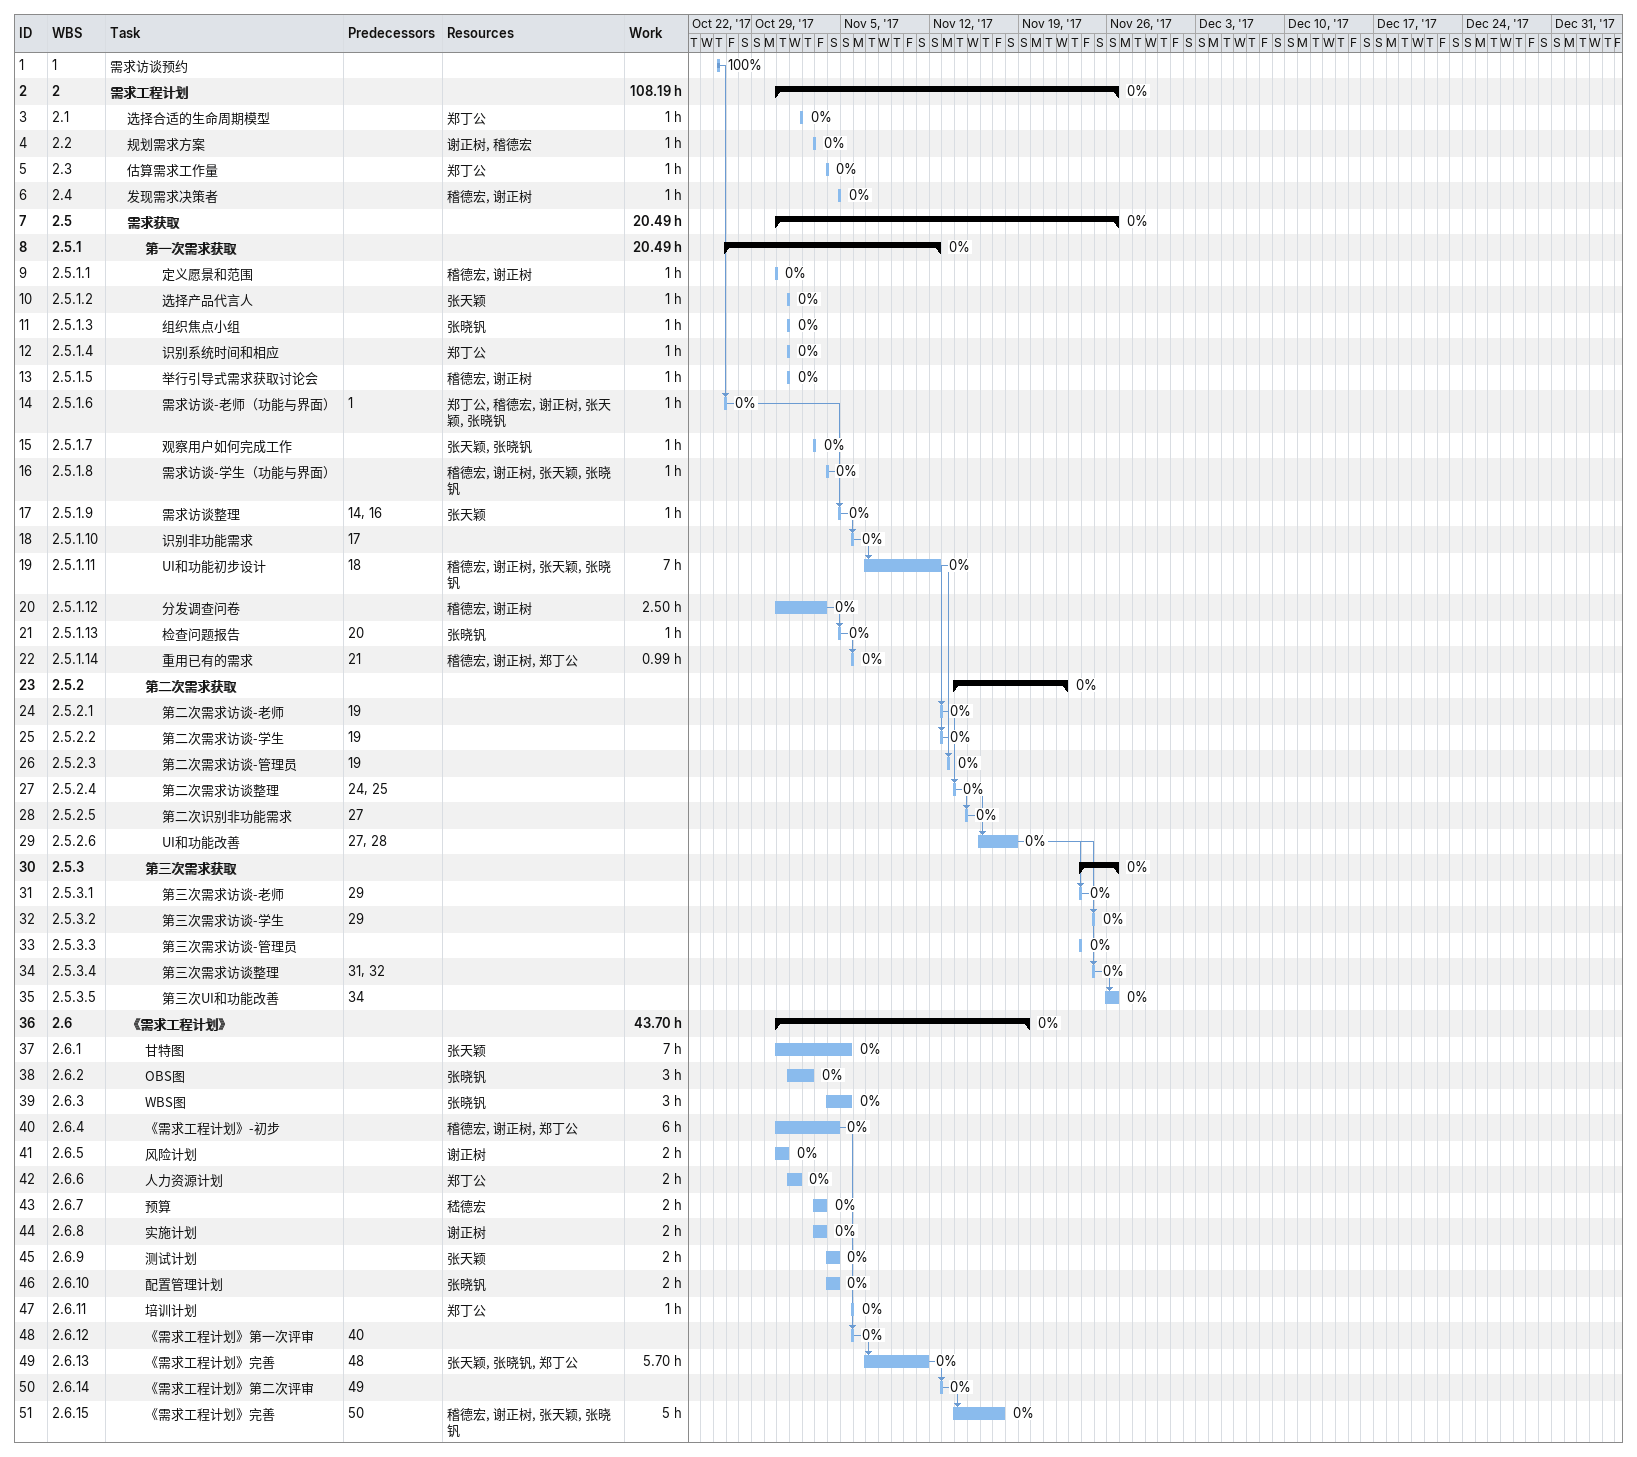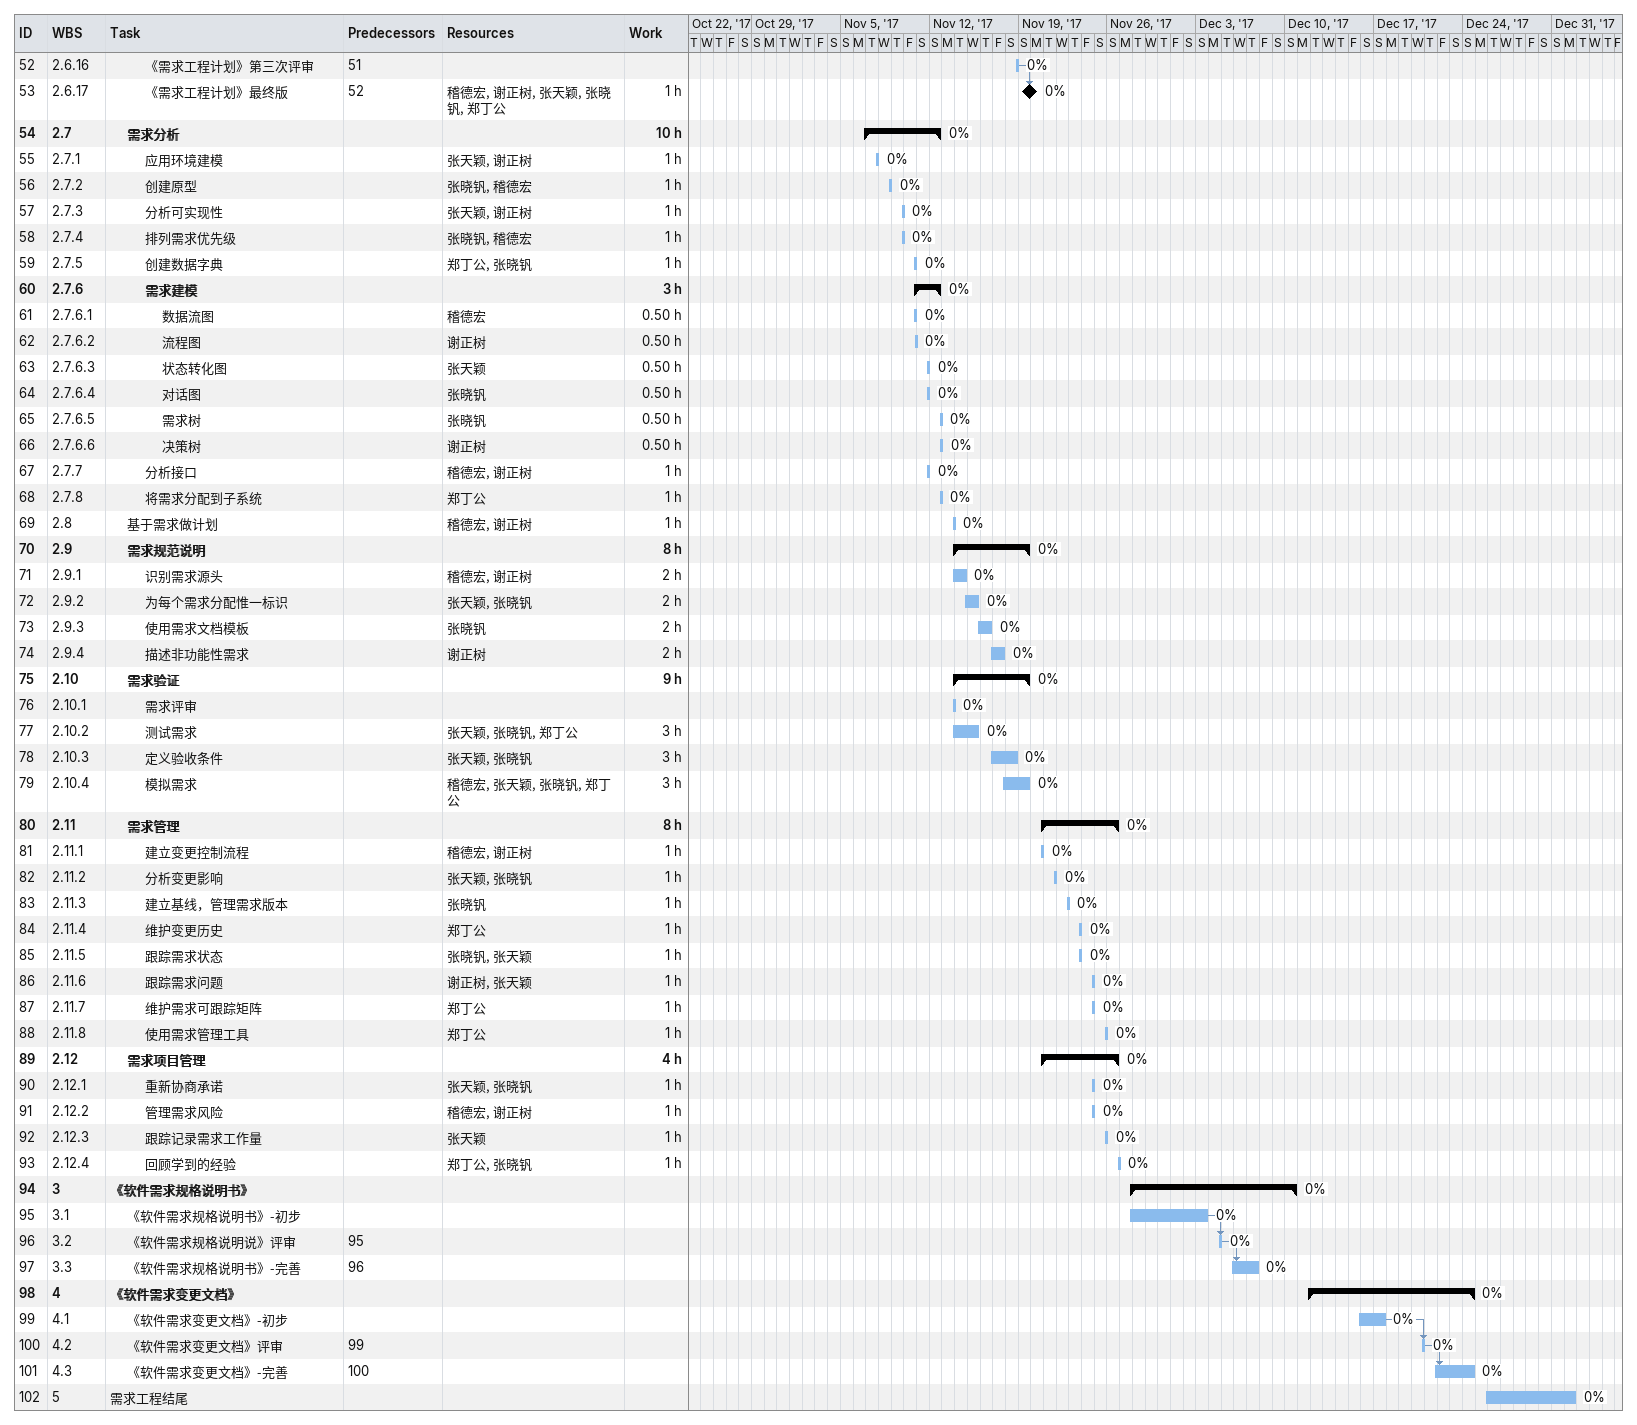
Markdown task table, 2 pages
| ID | WBS | Task | Start | Finish | Predecessors | Resources | % complete | Work (h) |
|---|---|---|---|---|---|---|---|---|
| 1 | 1 | 需求访谈预约 | 2017-10-26 | 2017-10-26 |  |  | 100 |  |
| 2 | 2 | **需求工程计划** | 2017-10-30 | 2017-11-26 |  |  | 0 | 108.19 |
| 3 | 2.1 | 选择合适的生命周期模型 | 2017-11-01 | 2017-11-01 |  | 郑丁公 | 0 | 1 |
| 4 | 2.2 | 规划需求方案 | 2017-11-02 | 2017-11-02 |  | 谢正树, 稽德宏 | 0 | 1 |
| 5 | 2.3 | 估算需求工作量 | 2017-11-03 | 2017-11-03 |  | 郑丁公 | 0 | 1 |
| 6 | 2.4 | 发现需求决策者 | 2017-11-04 | 2017-11-04 |  | 稽德宏, 谢正树 | 0 | 1 |
| 7 | 2.5 | **需求获取** | 2017-10-30 | 2017-11-26 |  |  | 0 | 20.49 |
| 8 | 2.5.1 | **第一次需求获取** | 2017-10-26 | 2017-11-12 |  |  | 0 | 20.49 |
| 9 | 2.5.1.1 | 定义愿景和范围 | 2017-10-30 | 2017-10-30 |  | 稽德宏, 谢正树 | 0 | 1 |
| 10 | 2.5.1.2 | 选择产品代言人 | 2017-10-31 | 2017-10-31 |  | 张天颖 | 0 | 1 |
| 11 | 2.5.1.3 | 组织焦点小组 | 2017-10-31 | 2017-10-31 |  | 张晓钒 | 0 | 1 |
| 12 | 2.5.1.4 | 识别系统时间和相应 | 2017-10-31 | 2017-10-31 |  | 郑丁公 | 0 | 1 |
| 13 | 2.5.1.5 | 举行引导式需求获取讨论会 | 2017-10-31 | 2017-10-31 |  | 稽德宏, 谢正树 | 0 | 1 |
| 14 | 2.5.1.6 | 需求访谈-老师（功能与界面） | 2017-10-26 | 2017-10-26 | 1 | 郑丁公, 稽德宏, 谢正树, 张天颖, 张晓钒 | 0 | 1 |
| 15 | 2.5.1.7 | 观察用户如何完成工作 | 2017-11-02 | 2017-11-02 |  | 张天颖, 张晓钒 | 0 | 1 |
| 16 | 2.5.1.8 | 需求访谈-学生（功能与界面） | 2017-11-03 | 2017-11-03 |  | 稽德宏, 谢正树, 张天颖, 张晓钒 | 0 | 1 |
| 17 | 2.5.1.9 | 需求访谈整理 | 2017-11-04 | 2017-11-04 | 14, 16 | 张天颖 | 0 | 1 |
| 18 | 2.5.1.10 | 识别非功能需求 | 2017-11-05 | 2017-11-05 | 17 |  | 0 |  |
| 19 | 2.5.1.11 | UI和功能初步设计 | 2017-11-06 | 2017-11-12 | 18 | 稽德宏, 谢正树, 张天颖, 张晓钒 | 0 | 7 |
| 20 | 2.5.1.12 | 分发调查问卷 | 2017-10-30 | 2017-11-03 |  | 稽德宏, 谢正树 | 0 | 2.50 |
| 21 | 2.5.1.13 | 检查问题报告 | 2017-11-04 | 2017-11-04 | 20 | 张晓钒 | 0 | 1 |
| 22 | 2.5.1.14 | 重用已有的需求 | 2017-11-05 | 2017-11-05 | 21 | 稽德宏, 谢正树, 郑丁公 | 0 | 0.99 |
| 23 | 2.5.2 | **第二次需求获取** | 2017-11-13 | 2017-11-22 |  |  | 0 |  |
| 24 | 2.5.2.1 | 第二次需求访谈-老师 | 2017-11-12 | 2017-11-12 | 19 |  | 0 |  |
| 25 | 2.5.2.2 | 第二次需求访谈-学生 | 2017-11-12 | 2017-11-12 | 19 |  | 0 |  |
| 26 | 2.5.2.3 | 第二次需求访谈-管理员 | 2017-11-13 | 2017-11-13 | 19 |  | 0 |  |
| 27 | 2.5.2.4 | 第二次需求访谈整理 | 2017-11-13 | 2017-11-13 | 24, 25 |  | 0 |  |
| 28 | 2.5.2.5 | 第二次识别非功能需求 | 2017-11-14 | 2017-11-14 | 27 |  | 0 |  |
| 29 | 2.5.2.6 | UI和功能改善 | 2017-11-15 | 2017-11-18 | 27, 28 |  | 0 |  |
| 30 | 2.5.3 | **第三次需求获取** | 2017-11-23 | 2017-11-26 |  |  | 0 |  |
| 31 | 2.5.3.1 | 第三次需求访谈-老师 | 2017-11-23 | 2017-11-23 | 29 |  | 0 |  |
| 32 | 2.5.3.2 | 第三次需求访谈-学生 | 2017-11-24 | 2017-11-24 | 29 |  | 0 |  |
| 33 | 2.5.3.3 | 第三次需求访谈-管理员 | 2017-11-23 | 2017-11-23 |  |  | 0 |  |
| 34 | 2.5.3.4 | 第三次需求访谈整理 | 2017-11-24 | 2017-11-24 | 31, 32 |  | 0 |  |
| 35 | 2.5.3.5 | 第三次UI和功能改善 | 2017-11-25 | 2017-11-26 | 34 |  | 0 |  |
| 36 | 2.6 | **《需求工程计划》** | 2017-10-30 | 2017-11-19 |  |  | 0 | 43.70 |
| 37 | 2.6.1 | 甘特图 | 2017-10-30 | 2017-11-05 |  | 张天颖 | 0 | 7 |
| 38 | 2.6.2 | OBS图 | 2017-10-31 | 2017-11-02 |  | 张晓钒 | 0 | 3 |
| 39 | 2.6.3 | WBS图 | 2017-11-03 | 2017-11-05 |  | 张晓钒 | 0 | 3 |
| 40 | 2.6.4 | 《需求工程计划》-初步 | 2017-10-30 | 2017-11-04 |  | 稽德宏, 谢正树, 郑丁公 | 0 | 6 |
| 41 | 2.6.5 | 风险计划 | 2017-10-30 | 2017-10-31 |  | 谢正树 | 0 | 2 |
| 42 | 2.6.6 | 人力资源计划 | 2017-10-31 | 2017-11-01 |  | 郑丁公 | 0 | 2 |
| 43 | 2.6.7 | 预算 | 2017-11-02 | 2017-11-03 |  | 嵇德宏 | 0 | 2 |
| 44 | 2.6.8 | 实施计划 | 2017-11-02 | 2017-11-03 |  | 谢正树 | 0 | 2 |
| 45 | 2.6.9 | 测试计划 | 2017-11-03 | 2017-11-04 |  | 张天颖 | 0 | 2 |
| 46 | 2.6.10 | 配置管理计划 | 2017-11-03 | 2017-11-04 |  | 张晓钒 | 0 | 2 |
| 47 | 2.6.11 | 培训计划 | 2017-11-05 | 2017-11-05 |  | 郑丁公 | 0 | 1 |
| 48 | 2.6.12 | 《需求工程计划》第一次评审 | 2017-11-05 | 2017-11-05 | 40 |  | 0 |  |
| 49 | 2.6.13 | 《需求工程计划》完善 | 2017-11-06 | 2017-11-11 | 48 | 张天颖, 张晓钒, 郑丁公 | 0 | 5.70 |
| 50 | 2.6.14 | 《需求工程计划》第二次评审 | 2017-11-12 | 2017-11-12 | 49 |  | 0 |  |
| 51 | 2.6.15 | 《需求工程计划》完善 | 2017-11-13 | 2017-11-17 | 50 | 稽德宏, 谢正树, 张天颖, 张晓钒 | 0 | 5 |
| 52 | 2.6.16 | 《需求工程计划》第三次评审 | 2017-11-18 | 2017-11-18 | 51 |  | 0 |  |
| 53 | 2.6.17 | 《需求工程计划》最终版 (milestone) | 2017-11-19 | 2017-11-19 | 52 | 稽德宏, 谢正树, 张天颖, 张晓钒, 郑丁公 | 0 | 1 |
| 54 | 2.7 | **需求分析** | 2017-11-06 | 2017-11-12 |  |  | 0 | 10 |
| 55 | 2.7.1 | 应用环境建模 | 2017-11-07 | 2017-11-07 |  | 张天颖, 谢正树 | 0 | 1 |
| 56 | 2.7.2 | 创建原型 | 2017-11-08 | 2017-11-08 |  | 张晓钒, 稽德宏 | 0 | 1 |
| 57 | 2.7.3 | 分析可实现性 | 2017-11-09 | 2017-11-09 |  | 张天颖, 谢正树 | 0 | 1 |
| 58 | 2.7.4 | 排列需求优先级 | 2017-11-09 | 2017-11-09 |  | 张晓钒, 稽德宏 | 0 | 1 |
| 59 | 2.7.5 | 创建数据字典 | 2017-11-10 | 2017-11-10 |  | 郑丁公, 张晓钒 | 0 | 1 |
| 60 | 2.7.6 | **需求建模** | 2017-11-10 | 2017-11-12 |  |  | 0 | 3 |
| 61 | 2.7.6.1 | 数据流图 | 2017-11-10 | 2017-11-10 |  | 稽德宏 | 0 | 0.50 |
| 62 | 2.7.6.2 | 流程图 | 2017-11-10 | 2017-11-10 |  | 谢正树 | 0 | 0.50 |
| 63 | 2.7.6.3 | 状态转化图 | 2017-11-11 | 2017-11-11 |  | 张天颖 | 0 | 0.50 |
| 64 | 2.7.6.4 | 对话图 | 2017-11-11 | 2017-11-11 |  | 张晓钒 | 0 | 0.50 |
| 65 | 2.7.6.5 | 需求树 | 2017-11-12 | 2017-11-12 |  | 张晓钒 | 0 | 0.50 |
| 66 | 2.7.6.6 | 决策树 | 2017-11-12 | 2017-11-12 |  | 谢正树 | 0 | 0.50 |
| 67 | 2.7.7 | 分析接口 | 2017-11-11 | 2017-11-11 |  | 稽德宏, 谢正树 | 0 | 1 |
| 68 | 2.7.8 | 将需求分配到子系统 | 2017-11-12 | 2017-11-12 |  | 郑丁公 | 0 | 1 |
| 69 | 2.8 | 基于需求做计划 | 2017-11-13 | 2017-11-13 |  | 稽德宏, 谢正树 | 0 | 1 |
| 70 | 2.9 | **需求规范说明** | 2017-11-13 | 2017-11-19 |  |  | 0 | 8 |
| 71 | 2.9.1 | 识别需求源头 | 2017-11-13 | 2017-11-14 |  | 稽德宏, 谢正树 | 0 | 2 |
| 72 | 2.9.2 | 为每个需求分配惟一标识 | 2017-11-14 | 2017-11-15 |  | 张天颖, 张晓钒 | 0 | 2 |
| 73 | 2.9.3 | 使用需求文档模板 | 2017-11-15 | 2017-11-16 |  | 张晓钒 | 0 | 2 |
| 74 | 2.9.4 | 描述非功能性需求 | 2017-11-16 | 2017-11-17 |  | 谢正树 | 0 | 2 |
| 75 | 2.10 | **需求验证** | 2017-11-13 | 2017-11-19 |  |  | 0 | 9 |
| 76 | 2.10.1 | 需求评审 | 2017-11-13 | 2017-11-13 |  |  | 0 |  |
| 77 | 2.10.2 | 测试需求 | 2017-11-13 | 2017-11-15 |  | 张天颖, 张晓钒, 郑丁公 | 0 | 3 |
| 78 | 2.10.3 | 定义验收条件 | 2017-11-16 | 2017-11-18 |  | 张天颖, 张晓钒 | 0 | 3 |
| 79 | 2.10.4 | 模拟需求 | 2017-11-17 | 2017-11-19 |  | 稽德宏, 张天颖, 张晓钒, 郑丁公 | 0 | 3 |
| 80 | 2.11 | **需求管理** | 2017-11-20 | 2017-11-26 |  |  | 0 | 8 |
| 81 | 2.11.1 | 建立变更控制流程 | 2017-11-20 | 2017-11-20 |  | 稽德宏, 谢正树 | 0 | 1 |
| 82 | 2.11.2 | 分析变更影响 | 2017-11-21 | 2017-11-21 |  | 张天颖, 张晓钒 | 0 | 1 |
| 83 | 2.11.3 | 建立基线，管理需求版本 | 2017-11-22 | 2017-11-22 |  | 张晓钒 | 0 | 1 |
| 84 | 2.11.4 | 维护变更历史 | 2017-11-23 | 2017-11-23 |  | 郑丁公 | 0 | 1 |
| 85 | 2.11.5 | 跟踪需求状态 | 2017-11-23 | 2017-11-23 |  | 张晓钒, 张天颖 | 0 | 1 |
| 86 | 2.11.6 | 跟踪需求问题 | 2017-11-24 | 2017-11-24 |  | 谢正树, 张天颖 | 0 | 1 |
| 87 | 2.11.7 | 维护需求可跟踪矩阵 | 2017-11-24 | 2017-11-24 |  | 郑丁公 | 0 | 1 |
| 88 | 2.11.8 | 使用需求管理工具 | 2017-11-25 | 2017-11-25 |  | 郑丁公 | 0 | 1 |
| 89 | 2.12 | **需求项目管理** | 2017-11-20 | 2017-11-26 |  |  | 0 | 4 |
| 90 | 2.12.1 | 重新协商承诺 | 2017-11-24 | 2017-11-24 |  | 张天颖, 张晓钒 | 0 | 1 |
| 91 | 2.12.2 | 管理需求风险 | 2017-11-24 | 2017-11-24 |  | 稽德宏, 谢正树 | 0 | 1 |
| 92 | 2.12.3 | 跟踪记录需求工作量 | 2017-11-25 | 2017-11-25 |  | 张天颖 | 0 | 1 |
| 93 | 2.12.4 | 回顾学到的经验 | 2017-11-26 | 2017-11-26 |  | 郑丁公, 张晓钒 | 0 | 1 |
| 94 | 3 | **《软件需求规格说明书》** | 2017-11-27 | 2017-12-10 |  |  | 0 |  |
| 95 | 3.1 | 《软件需求规格说明书》-初步 | 2017-11-27 | 2017-12-03 |  |  | 0 |  |
| 96 | 3.2 | 《软件需求规格说明说》评审 | 2017-12-04 | 2017-12-04 | 95 |  | 0 |  |
| 97 | 3.3 | 《软件需求规格说明书》-完善 | 2017-12-05 | 2017-12-07 | 96 |  | 0 |  |
| 98 | 4 | **《软件需求变更文档》** | 2017-12-11 | 2017-12-24 |  |  | 0 |  |
| 99 | 4.1 | 《软件需求变更文档》-初步 | 2017-12-15 | 2017-12-17 |  |  | 0 |  |
| 100 | 4.2 | 《软件需求变更文档》评审 | 2017-12-20 | 2017-12-20 | 99 |  | 0 |  |
| 101 | 4.3 | 《软件需求变更文档》-完善 | 2017-12-21 | 2017-12-24 | 100 |  | 0 |  |
| 102 | 5 | 需求工程结尾 | 2017-12-25 | 2018-01-01 |  |  | 0 |  |
